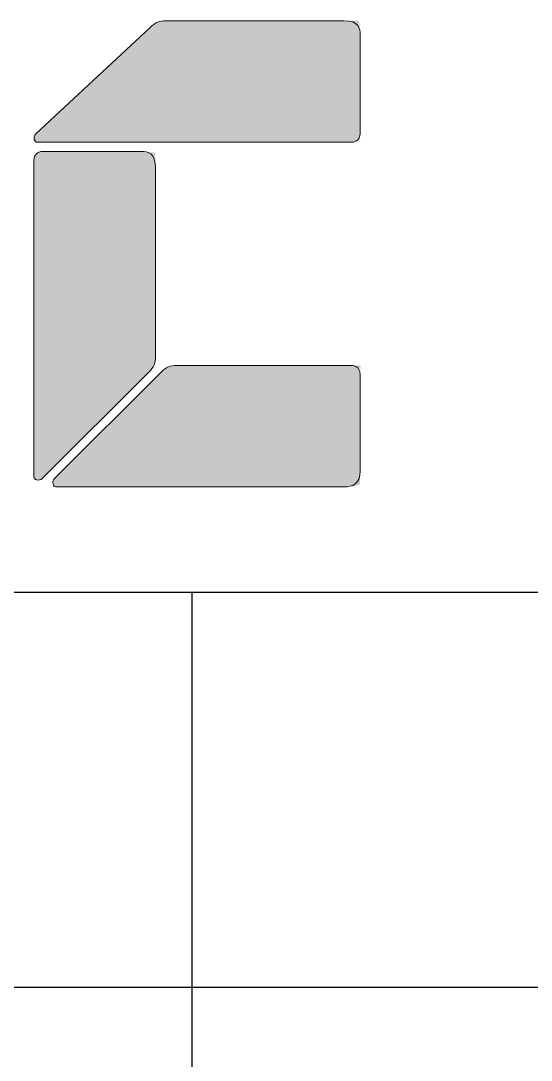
# Model space of a CAD drawing. Extents: x 93518 to 937116, y -359949 to 58022.
# Drawn here: x 752088 to 752992, y -185558 to -183716 of the extents above; entities that cross this region are included whole.
import ezdxf

# ---------------------------------------------------------------- set-up
doc = ezdxf.new("R2010")
doc.units = 0
doc.header["$LTSCALE"] = 1000
doc.header["$MEASUREMENT"] = 0
doc.layers.get('0').update_dxf_attribs({"color": 8, "linetype": 'CONTINUOUS'})

# ---------------------------------------------------------------- blocks, each defined once
blk = doc.blocks.new('GEDI_TQ_2012')
at = {"color": 2}
for p, q in [((0, 28), (-180, 28)), ((-155, 0), (-155, 28)), ((-90, 21), (-180, 21))]:
    blk.add_line(p, q, dxfattribs=at)
blk = doc.blocks.new('LOGO_CEEC_2014')
at = {"true_color": 0x0068b6}
h = blk.add_hatch(color=152, dxfattribs=at)
h.dxf.hatch_style = 2
edge = h.paths.add_edge_path()
edge.add_spline(control_points=[(27.953, 10.128), (27.953, 10.128), (27.953, 10.128), (27.975, 10.01), (27.975, 9.866), (27.975, 9.866), (27.975, 8.126), (27.975, 8.126), (27.975, 8.044), (27.912, 7.977), (27.828, 7.977), (27.828, 7.977), (22.256, 7.977), (22.256, 7.977), (22.213, 7.977), (22.168, 8.06), (22.232, 8.126), (22.232, 8.126), (24.248, 10.002), (24.248, 10.002), (24.348, 10.103), (24.42, 10.128), (24.54, 10.128), (24.54, 10.128), (27.687, 10.128), (27.687, 10.128), (27.953, 10.128)], knot_values=[0, 0, 0, 0, 0.00005, 0.0001, 1, 1, 1, 2, 2, 2, 3, 3, 3, 4, 4, 4, 5, 5, 5, 6, 6, 6, 7, 7, 7, 8, 8, 8, 8], degree=3, periodic=0)
h = blk.add_hatch(color=152, dxfattribs=at)
h.dxf.hatch_style = 2
edge = h.paths.add_edge_path()
edge.add_spline(control_points=[(24.35, 7.787), (24.35, 7.787), (24.35, 7.787), (24.234, 7.813), (24.087, 7.813), (24.087, 7.813), (22.349, 7.813), (22.349, 7.813), (22.267, 7.813), (22.197, 7.746), (22.197, 7.664), (22.197, 7.664), (22.197, 2.048), (22.197, 2.048), (22.197, 2.004), (22.284, 1.958), (22.349, 2.023), (22.349, 2.023), (24.227, 3.896), (24.227, 3.896), (24.326, 3.995), (24.35, 4.067), (24.35, 4.185), (24.35, 4.185), (24.35, 7.523), (24.35, 7.523), (24.35, 7.787)], knot_values=[0, 0, 0, 0, 0.00005, 0.0001, 1, 1, 1, 2, 2, 2, 3, 3, 3, 4, 4, 4, 5, 5, 5, 6, 6, 6, 7, 7, 7, 8, 8, 8, 8], degree=3, periodic=0)
h = blk.add_hatch(color=152, dxfattribs=at)
h.dxf.hatch_style = 2
edge = h.paths.add_edge_path()
edge.add_spline(control_points=[(27.985, 4.024), (27.985, 4.024), (27.985, 4.024), (27.975, 3.905), (27.975, 3.76), (27.975, 3.76), (27.975, 2.156), (27.975, 2.156), (27.975, 1.911), (27.838, 1.872), (27.695, 1.872), (27.695, 1.872), (22.588, 1.872), (22.588, 1.872), (22.544, 1.872), (22.501, 1.957), (22.564, 2.02), (22.564, 2.02), (24.443, 3.898), (24.443, 3.898), (24.54, 3.995), (24.612, 4.024), (24.732, 4.024), (24.732, 4.024), (27.78, 4.024), (27.78, 4.024), (27.985, 4.024)], knot_values=[0, 0, 0, 0, 0.00005, 0.0001, 1, 1, 1, 2, 2, 2, 3, 3, 3, 4, 4, 4, 5, 5, 5, 6, 6, 6, 7, 7, 7, 8, 8, 8, 8], degree=3, periodic=0)
at = {"lineweight": 0}
for points in [[(27.975, 8.126), (27.975, 8.044), (27.912, 7.977), (27.828, 7.977), (27.828, 7.977), (22.256, 7.977), (22.256, 7.977), (22.213, 7.977), (22.168, 8.06), (22.232, 8.126), (22.232, 8.126), (24.248, 10.002), (24.248, 10.002), (24.348, 10.103), (24.42, 10.128), (24.54, 10.128), (24.54, 10.128), (27.687, 10.128), (27.687, 10.128), (27.953, 10.128), (27.975, 10.01), (27.975, 9.866), (27.975, 9.866), (27.975, 8.126), (27.975, 8.126)], [(22.349, 7.813), (22.267, 7.813), (22.197, 7.746), (22.197, 7.664), (22.197, 7.664), (22.197, 2.048), (22.197, 2.048), (22.197, 2.004), (22.284, 1.958), (22.349, 2.023), (22.349, 2.023), (24.227, 3.896), (24.227, 3.896), (24.326, 3.995), (24.35, 4.067), (24.35, 4.185), (24.35, 4.185), (24.35, 7.523), (24.35, 7.523), (24.35, 7.787), (24.234, 7.813), (24.087, 7.813), (24.087, 7.813), (22.349, 7.813), (22.349, 7.813)], [(27.975, 2.156), (27.975, 1.911), (27.838, 1.872), (27.695, 1.872), (27.695, 1.872), (22.588, 1.872), (22.588, 1.872), (22.544, 1.872), (22.501, 1.957), (22.564, 2.02), (22.564, 2.02), (24.443, 3.898), (24.443, 3.898), (24.54, 3.995), (24.612, 4.024), (24.732, 4.024), (24.732, 4.024), (27.78, 4.024), (27.78, 4.024), (27.985, 4.024), (27.975, 3.905), (27.975, 3.76), (27.975, 3.76), (27.975, 2.156), (27.975, 2.156)]]:
    blk.add_open_spline(points, degree=3, knots=[0, 0, 0, 0, 1, 1, 1, 2, 2, 2, 3, 3, 3, 4, 4, 4, 5, 5, 5, 6, 6, 6, 7, 7, 7, 8, 8, 8, 8], dxfattribs=at)

msp = doc.modelspace()

# ---------------------------------------------------------------- block references
at = {"xscale": 100, "yscale": 100, "zscale": 100}
for name, p in [('GEDI_TQ_2012', (767891.4, -187528.9)), ('LOGO_CEEC_2014', (749891.4, -184728.9))]:
    msp.add_blockref(name, p, dxfattribs=at)

doc.saveas('drawing.dxf')
